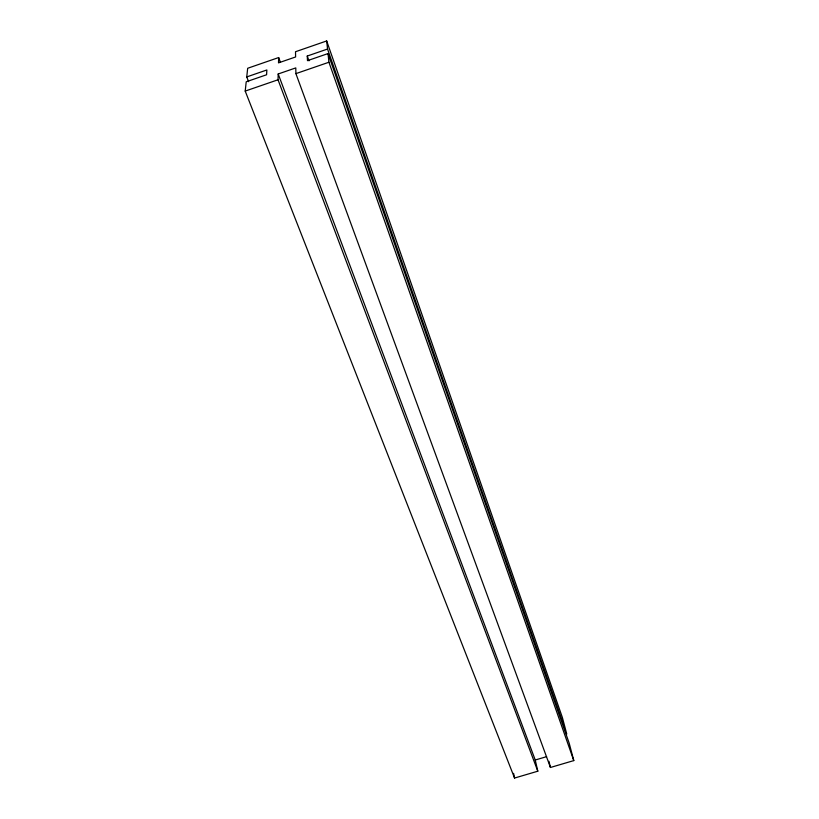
<?xml version="1.0" encoding="UTF-8"?>
<svg xmlns="http://www.w3.org/2000/svg" width="819" height="819" viewBox="0 0 819 819"><rect width="100%" height="100%" fill="white"/><g stroke="black" fill="none" stroke-linecap="round" stroke-linejoin="round"><path stroke-width="1.23" d="M246.744 76.925L266.861 69.973L266.584 74.764L246.212 81.787L245.209 91.073L514.557 778.05L537.807 771.201L278.03 79.771L278.194 73.976L295.792 67.905L295.894 73.628L550.44 767.475L573.791 760.595L569.195 743.232L328.02 53.573L307.483 60.657L307.258 56.03L327.539 49.038L326.679 40.95L295.516 51.73L295.608 56.961L278.511 62.868L278.655 57.555L247.676 68.264L246.744 76.925L248.597 81.685M245.209 91.073L278.03 79.771M295.894 73.628L328.941 62.244L328.02 53.573M278.194 73.976L535.237 760.012L546.611 756.654M278.655 57.555L280.446 62.346M307.258 56.03L308.988 60.841M328.941 62.244L573.791 760.595M326.679 40.95L562.387 717.526L566.758 734.049L327.539 49.038M548.945 761.281L550.44 767.475M535.237 760.012L537.807 771.201M513.595 773.361L514.557 778.05"/></g></svg>
